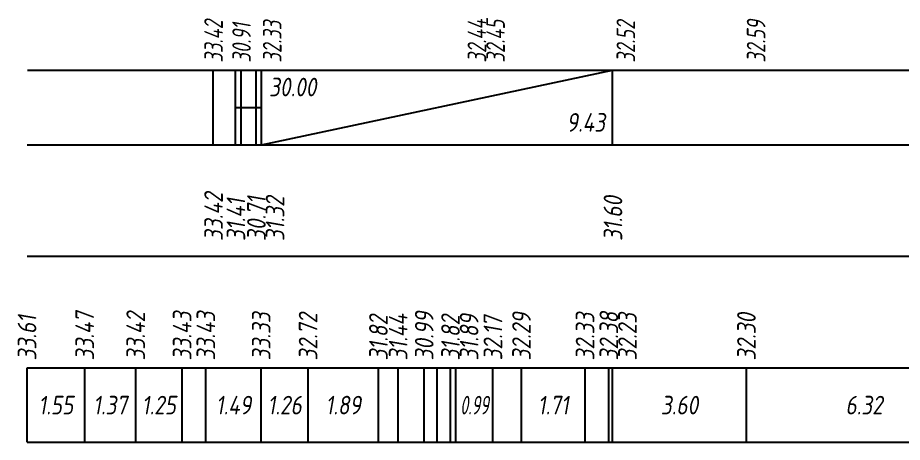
# Model space of a CAD drawing. Extents: x -717 to 1451, y -133302 to 233.
# Drawn here: x -378.2 to -259.4, y -109914.9 to -109857.8 of the extents above; entities that cross this region are included whole.
import ezdxf
from ezdxf.enums import TextEntityAlignment as Align

# ---------------------------------------------------------------- set-up
doc = ezdxf.new("R2010")
doc.units = 0
for name, color, linetype in [('Код_510', 7, 'Continuous'), ('Код_514', 1, 'Continuous'), ('Код_516', 1, 'Continuous'), ('Таблица', 7, 'Continuous')]:
    doc.layers.add(name, color=color, linetype=linetype)
doc.styles.add('М', font='romand.shx', dxfattribs={"width": 0.8, "oblique": 10, "height": 2.5})

msp = doc.modelspace()

# ---------------------------------------------------------------- linework, layer by layer
at = {"layer": 'Код_510'}
for p, q in [((-376.979, -109914.892), (-376.979, -109904.892)), ((-369.233, -109914.892), (-369.233, -109904.892)), ((-362.388, -109914.892), (-362.388, -109904.892)), ((-356.147, -109914.892), (-356.147, -109904.892)), ((-352.96, -109914.892), (-352.96, -109904.892)), ((-345.52, -109914.892), (-345.52, -109904.892)), ((-339.229, -109914.892), (-339.229, -109904.892)), ((-329.78, -109914.892), (-329.78, -109904.892)), ((-327.126, -109914.892), (-327.126, -109904.892)), ((-323.629, -109914.892), (-323.629, -109904.892)), ((-321.894, -109914.892), (-321.894, -109904.892)), ((-320.097, -109914.892), (-320.097, -109904.892)), ((-319.366, -109914.892), (-319.366, -109904.892)), ((-314.397, -109914.892), (-314.397, -109904.892)), ((-310.56, -109914.892), (-310.56, -109904.892)), ((-302.025, -109914.892), (-302.025, -109904.892)), ((-298.827, -109914.892), (-298.827, -109904.892)), ((-298.327, -109914.892), (-298.327, -109904.892)), ((-280.35, -109914.892), (-280.35, -109904.892))]:
    msp.add_line(p, q, dxfattribs=at)
at = {"layer": 'Код_516'}
for p, q in [((-351.979, -109874.892), (-351.979, -109864.892)), ((-348.972, -109874.892), (-348.972, -109864.892)), ((-348.972, -109874.892), (-348.972, -109864.892)), ((-348.966, -109874.892), (-348.966, -109864.892)), ((-348.222, -109874.892), (-348.222, -109864.892)), ((-346.222, -109874.892), (-346.222, -109864.892)), ((-345.478, -109874.892), (-345.478, -109864.892)), ((-345.472, -109874.892), (-345.472, -109864.892)), ((-345.472, -109874.892), (-345.472, -109864.892)), ((-345.472, -109874.892), (-298.327, -109864.892)), ((-298.327, -109874.892), (-298.327, -109864.892)), ((-348.966, -109869.892), (-348.222, -109869.892)), ((-348.222, -109869.892), (-346.222, -109869.892)), ((-346.222, -109869.892), (-345.478, -109869.892))]:
    msp.add_line(p, q, dxfattribs=at)
at = {"layer": 'Таблица'}
for p, q in [((-376.925, -109864.892), (-142.825, -109864.892)), ((-376.979, -109874.892), (-142.88, -109874.892)), ((-376.979, -109889.892), (-142.88, -109889.892)), ((-376.979, -109904.892), (-142.88, -109904.892)), ((-376.979, -109914.892), (-142.88, -109914.892))]:
    msp.add_line(p, q, dxfattribs=at)

# ---------------------------------------------------------------- texts
at = {"layer": 'Код_510', "style": 'М', "oblique": 10, "width": 0.8}
for s, p in [('33.61', (-376.979, -109903.892)), ('33.47', (-369.233, -109903.892)), ('33.42', (-362.388, -109903.892)), ('33.43', (-356.147, -109903.892)), ('33.43', (-352.96, -109903.892)), ('33.33', (-345.52, -109903.892)), ('32.72', (-339.229, -109903.892)), ('31.82', (-329.78, -109903.892)), ('31.44', (-327.126, -109903.892)), ('30.99', (-323.629, -109903.892)), ('31.82', (-320.097, -109903.892)), ('31.89', (-317.597, -109903.892)), ('32.17', (-314.397, -109903.892)), ('32.29', (-310.56, -109903.892)), ('32.33', (-302.025, -109903.892)), ('32.38', (-298.827, -109903.892)), ('32.23', (-296.327, -109903.892)), ('32.30', (-280.35, -109903.892))]:
    msp.add_text(s, height=2.5, rotation=90, dxfattribs=at).set_placement(p, align=Align.MIDDLE_LEFT)
at = {"layer": 'Код_510', "style": 'М', "oblique": 10}
for s, width, p in [('1.55', 0.8, (-373.106, -109909.892)), ('1.37', 0.8, (-365.811, -109909.892)), ('1.25', 0.8, (-359.268, -109909.892)), ('1.49', 0.8, (-349.24, -109909.892)), ('1.26', 0.8, (-342.374, -109909.892)), ('1.89', 0.8, (-334.504, -109909.892)), ('0.99', 0.6, (-316.882, -109909.892)), ('1.71', 0.8, (-306.293, -109909.892)), ('3.60', 0.8, (-289.338, -109909.892)), ('6.32', 0.8, (-264.543, -109909.892))]:
    msp.add_text(s, height=2.5, dxfattribs=dict(at, width=width)).set_placement(p, align=Align.MIDDLE_CENTER)
at = {"layer": 'Код_514', "style": 'М', "oblique": 10, "width": 0.7}
for s, p in [('33.42', (-351.925, -109863.853)), ('30.91', (-348.167, -109863.853)), ('32.33', (-344.047, -109863.853)), ('32.44', (-316.547, -109863.853)), ('32.45', (-314.047, -109863.853)), ('32.52', (-296.547, -109863.853)), ('32.59', (-279.047, -109863.853))]:
    msp.add_text(s, height=2.5, rotation=90, dxfattribs=at).set_placement(p, align=Align.MIDDLE_LEFT)
at = {"layer": 'Код_516', "style": 'М', "oblique": 10, "width": 0.8}
msp.add_text('30.00', height=2.5, dxfattribs=at).set_placement((-344.472, -109865.892), align=Align.TOP_LEFT)
msp.add_text('9.43', height=2.5, dxfattribs=at).set_placement((-299.327, -109873.892), align=Align.BOTTOM_RIGHT)
for s, p in [('33.42', (-351.925, -109887.841)), ('31.41', (-348.917, -109887.841)), ('30.71', (-346.167, -109887.841)), ('31.32', (-343.667, -109887.841)), ('31.60', (-298.273, -109887.841))]:
    msp.add_text(s, height=2.5, rotation=90, dxfattribs=at).set_placement(p, align=Align.MIDDLE_LEFT)

doc.saveas('drawing.dxf')
